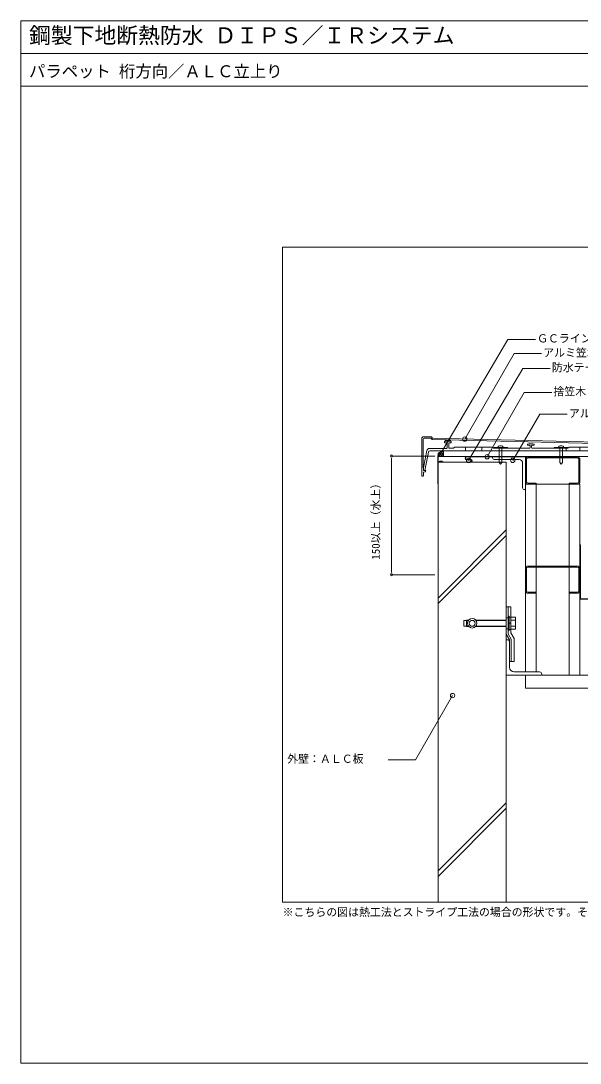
# Model space of a CAD drawing. Units: millimetres, scale not verified. Extents: x -1380 to 1380, y -955 to 955.
# Drawn here: x -1380 to -354, y -955 to 955 of the extents above; entities that cross this region are included whole.
import ezdxf
from ezdxf.enums import TextEntityAlignment as Align

# ---------------------------------------------------------------- set-up
doc = ezdxf.new("R2010")
doc.units = ezdxf.units.MM
doc.header["$LTSCALE"] = 3
doc.linetypes.add('USER1', pattern=[3, 2.1, -0.9])
for name, color, linetype, lineweight in [('0-0_0', 7, 'Continuous', 9), ('0-1_HATCH', 9, 'Continuous', 18), ('0-3_BOUSUI', 1, 'Continuous', 18), ('0-4_MOJI', 7, 'Continuous', 18), ('0-5_KASAGI', 150, 'Continuous', 18), ('0-6_sunpo', 7, 'Continuous', 18), ('0-7_KANAMONO_SCREW', 4, 'Continuous', 18), ('0-9_KANAMONO', 5, 'Continuous', 18), ('0-A_TEKKOTU', 7, 'Continuous', 18), ('0-B_doubuti', 5, 'Continuous', 18), ('0-D_bo-do', 3, 'Continuous', 18), ('0-F_WAKU', 7, 'Continuous', 18)]:
    doc.layers.add(name, color=color, linetype=linetype, lineweight=lineweight)
doc.styles.add('ＭＳ ゴシック', font='')
doc.styles.get('ＭＳ ゴシック').set_extended_font_data('MS Gothic')

msp = doc.modelspace()

# ---------------------------------------------------------------- linework, layer by layer
at = {"layer": '0-0_0', "lineweight": 18}
msp.add_line((-1379.918, 895.002), (1380.082, 895.002), dxfattribs=at)
at = {"layer": '0-0_0'}
for p, q in [((-700.378, 153.502), (-700.378, 149.502)), ((-700.378, -55.998), (-700.378, -51.998))]:
    msp.add_line(p, q, dxfattribs=at)
at = {"layer": '0-0_0', "lineweight": 18}
msp.add_lwpolyline([(-899.918, -659.998), (900.082, -659.998), (900.082, 540.002), (-899.918, 540.002)], close=True, dxfattribs=at)
at = {"layer": '0-0_0'}
for centre, start, end in [((-700.378, 157.502), 90, 270), ((-700.378, 157.502), 270, 90), ((-700.378, -59.998), 90, 270), ((-700.378, -59.998), 270, 90)]:
    msp.add_arc(centre, 2, start, end, dxfattribs=at)
at = {"layer": '0-1_HATCH'}
for p, q in [((-615.318, 156.938), (-605.354, 166.902)), ((-610.982, 156.902), (-614.629, 160.549)), ((-606.492, 156.902), (-612.952, 163.362)), ((-610.863, 156.902), (-605.318, 162.448)), ((-605.318, 160.218), (-610.534, 165.434)), ((-605.318, 164.708), (-607.311, 166.702)), ((-606.373, 156.902), (-605.318, 157.958)), ((-614.918, -102.843), (-489.918, 22.157)), ((-614.918, -112.843), (-489.918, 12.157)), ((-614.918, -602.843), (-489.918, -477.843)), ((-614.918, -612.843), (-489.918, -487.843))]:
    msp.add_line(p, q, dxfattribs=at)
at = {"layer": '0-3_BOUSUI'}
for p, q in [((-605.318, 156.902), (-605.318, 166.902)), ((-359.918, 156.502), (-562.418, 156.502)), ((-554.918, 151.002), (-562.418, 151.002)), ((-562.418, 150.502), (-554.918, 150.502))]:
    msp.add_line(p, q, dxfattribs=at)
for points in [[(900.082, -59.998), (-245.776, -59.998), (-289.918, -15.855), (-289.354, 151.045), (-305.211, 166.902), (-605.354, 166.902)], [(-562.418, 156.002), (-359.918, 156.002), (-359.918, 156.502)], [(-554.918, 146.502), (-609.918, 146.502), (-609.918, 146.002), (-554.918, 146.002)]]:
    msp.add_lwpolyline(points, dxfattribs=at)
for centre, radius, start, end in [((-605.318, 156.902), 10, 90, 180), ((-562.418, 153.502), 3, 90, 270), ((-562.418, 153.502), 2.5, 90, 270), ((-610.185, 142.622), 5.816, 41.85309, 144.4612), ((-554.918, 148.502), 2.5, 270, 90), ((-554.918, 148.502), 2, 270, 90)]:
    msp.add_arc(centre, radius, start, end, dxfattribs=at)
at = {"layer": '0-4_MOJI'}
for points in [[(-436.524, 371.286), (-486.962, 371.286), (-610.91, 160.412)], [(-425.197, 345.206), (-475.635, 345.206), (-566.121, 188.48)], [(-409.294, 318.199), (-459.732, 318.199), (-558.891, 149.5)], [(-406.538, 274.046), (-456.976, 274.046), (-524.963, 156.29)], [(-378.057, 233.999), (-428.495, 233.999), (-478.074, 149.649)], [(-706.669, -399.084), (-656.231, -399.084), (-588.244, -281.327)]]:
    msp.add_lwpolyline(points, dxfattribs=at)
for centre in [(-566.121, 188.48), (-610.91, 160.412), (-558.891, 149.5), (-524.963, 156.29), (-478.074, 149.649), (-588.244, -281.327)]:
    msp.add_circle(centre, 4, dxfattribs=at)
at = {"layer": '0-5_KASAGI'}
for p, q in [((-601.918, 187.327), (-601.918, 184.197)), ((-601.918, 186.352), (-600.967, 187.303)), ((-601.918, 185.005), (-599.653, 187.27)), ((-601.252, 184.324), (-598.339, 187.237)), ((-599.679, 184.549), (-597.024, 187.204)), ((-598.418, 172.402), (-598.418, 180.702)), ((-598.213, 184.669), (-595.71, 187.171)), ((-596.832, 184.702), (-594.396, 187.139)), ((-595.524, 184.664), (-593.082, 187.106)), ((-595.418, 180.702), (-595.418, 172.902)), ((-594.278, 184.563), (-591.918, 186.923)), ((-593.087, 184.407), (-591.918, 185.576)), ((-591.944, 184.203), (-591.918, 184.229)), ((-591.918, 187.077), (-591.918, 184.197)), ((-564.918, 166.902), (-564.918, 173.902)), ((-534.918, 166.902), (-534.918, 173.902)), ((-446.418, 172.902), (-446.418, 176.402)), ((-443.418, 176.402), (-443.418, 172.902)), ((-354.918, 166.902), (-354.918, 173.902)), ((-630.807, 171.402), (-599.418, 171.402)), ((-259.653, 166.902), (-630.182, 166.902)), ((-644.418, 120.902), (-642.418, 120.902)), ((-638.153, 131.166), (-641.383, 130.94)), ((-637.618, 130.316), (-637.618, 130.667))]:
    msp.add_line(p, q, dxfattribs=at)
at = {"layer": '0-5_KASAGI', "linetype": 'USER1'}
msp.add_line((-379.918, 171.902), (-379.918, 166.902), dxfattribs=at)
at = {"layer": '0-5_KASAGI'}
for points in [[(-244.918, 121.402), (-244.918, 178.902), (-246.969, 180.954), (-624.918, 190.402), (-627.02, 192.505), (-642.918, 192.902), (-644.918, 190.902), (-644.918, 121.402)], [(-641.918, 131.439), (-641.918, 135.902), (-642.418, 136.768), (-642.418, 187.313)], [(-639.343, 190.312), (-628.082, 190.031), (-625.979, 187.928), (-250.343, 178.537)], [(-599.418, 181.702), (-602.918, 181.702), (-602.918, 183.972)], [(-590.918, 183.972), (-590.918, 181.702), (-594.418, 181.702)], [(-594.418, 171.902), (-586.918, 171.902), (-584.918, 173.902), (-514.918, 173.902), (-512.918, 171.902), (-447.418, 171.902)], [(-447.418, 177.402), (-450.918, 177.402), (-450.918, 179.172)], [(-438.918, 179.172), (-438.918, 177.402), (-442.418, 177.402)], [(-442.418, 171.902), (-376.918, 171.902), (-374.918, 173.902), (-304.918, 173.902), (-302.918, 171.902), (-295.418, 171.902)], [(-641.918, 131.439), (-641.918, 135.902), (-635.713, 167.37)], [(-632.635, 164.886), (-639.3, 131.085), (-641.383, 130.94)], [(-641.918, 121.402), (-641.918, 127.902), (-638.683, 128.881)]]:
    msp.add_lwpolyline(points, dxfattribs=at)
for centre, radius, start, end in [((-639.418, 187.313), 3, 88.5679, 180), ((-596.918, 159.702), 25, 76.11346, 103.88654), ((-599.418, 180.702), 1, 0, 90), ((-599.418, 172.402), 1, 270, 360), ((-594.418, 180.702), 1, 90, 180), ((-594.418, 172.902), 1, 180, 270), ((-444.918, 154.902), 25, 76.11346, 103.88654), ((-447.418, 176.402), 1, 360, 90), ((-447.418, 172.902), 1, 270, 360), ((-442.418, 176.402), 1, 90, 180), ((-442.418, 172.902), 1, 180, 270), ((-630.807, 166.402), 5, 90, 168.84534), ((-630.182, 164.402), 2.5, 90, 168.84534), ((-644.418, 121.402), 0.5, 180, 270), ((-642.418, 121.402), 0.5, 270, 0), ((-641.418, 131.439), 0.5, 180, 274), ((-641.418, 131.439), 0.5, 180, 274), ((-639.118, 130.316), 1.5, 286.82978, 0), ((-638.118, 130.667), 0.5, 0, 94)]:
    msp.add_arc(centre, radius, start, end, dxfattribs=at)
at = {"layer": '0-6_sunpo'}
for p, q in [((-620.918, 157.502), (-700.378, 157.502)), ((-700.378, -51.998), (-700.378, 149.502)), ((-620.918, -59.998), (-700.378, -59.998))]:
    msp.add_line(p, q, dxfattribs=at)
at = {"layer": '0-7_KANAMONO_SCREW'}
for points in [[(-512.918, 172.902), (-487.918, 172.902), (-487.918, 171.902), (-512.918, 171.902)], [(-401.918, 172.902), (-376.918, 172.902), (-376.918, 171.902), (-401.918, 171.902)]]:
    msp.add_lwpolyline(points, close=True, dxfattribs=at)
for points in [[(-495.918, 174.202), (-495.918, 172.902), (-504.918, 172.902), (-504.918, 174.202)], [(-502.918, 172.902), (-502.918, 145.402), (-500.418, 142.902), (-497.918, 145.402), (-497.918, 172.902)], [(-384.918, 174.202), (-384.918, 172.902), (-393.918, 172.902), (-393.918, 174.202)], [(-391.918, 172.902), (-391.918, 145.402), (-389.418, 142.902), (-386.918, 145.402), (-386.918, 172.902)]]:
    msp.add_lwpolyline(points, dxfattribs=at)
for centre, radius, start, end in [((-503.84, 174.171), 1.078, 138.40301, 178.32124), ((-502.229, 172.554), 3.358, 108.77591, 136.02802), ((-500.418, 166.948), 9.25, 71.77739, 108.22261), ((-498.606, 172.554), 3.358, 43.97198, 71.22409), ((-496.995, 174.171), 1.078, 1.67876, 41.59699), ((-392.84, 174.171), 1.078, 138.40301, 178.32124), ((-391.229, 172.554), 3.358, 108.77591, 136.02802), ((-389.418, 166.948), 9.25, 71.77739, 108.22261), ((-387.606, 172.554), 3.358, 43.97198, 71.22409), ((-385.995, 174.171), 1.078, 1.67876, 41.59699)]:
    msp.add_arc(centre, radius, start, end, dxfattribs=at)
at = {"layer": '0-9_KANAMONO'}
for p, q in [((-466.418, 151.002), (-511.918, 151.002)), ((-459.918, 99.002), (-459.918, 144.502)), ((-489.918, -118.998), (-486.718, -118.998)), ((-486.718, -118.998), (-481.718, -118.998)), ((-486.718, -118.998), (-486.718, -168.111)), ((-481.718, -118.998), (-481.718, -166.726)), ((-567.718, -153.998), (-567.718, -143.998)), ((-559.476, -143.998), (-567.718, -143.998)), ((-562.718, -154.998), (-562.718, -142.998)), ((-558.648, -142.998), (-562.718, -142.998)), ((-489.918, -142.998), (-546.187, -142.998)), ((-489.918, -143.998), (-545.359, -143.998)), ((-489.918, -138.997), (-486.718, -138.997)), ((-481.718, -148.998), (-484.718, -148.998)), ((-481.718, -159.998), (-481.718, -137.998)), ((-481.718, -137.998), (-473.218, -137.998)), ((-481.718, -143.498), (-473.218, -143.498)), ((-472.718, -140.748), (-472.718, -157.248)), ((-559.476, -153.998), (-567.718, -153.998)), ((-558.648, -154.998), (-562.718, -154.998)), ((-489.918, -154.998), (-546.187, -154.998)), ((-489.918, -153.998), (-545.359, -153.998)), ((-489.918, -158.998), (-486.718, -158.998)), ((-486.718, -168.111), (-480.718, -178.112)), ((-481.718, -154.498), (-473.218, -154.498)), ((-481.718, -159.998), (-473.218, -159.998)), ((-481.718, -166.726), (-475.718, -176.726)), ((-483.918, -178.998), (-483.918, -218.998)), ((-480.718, -178.112), (-480.718, -218.998)), ((-475.718, -176.726), (-475.718, -218.998))]:
    msp.add_line(p, q, dxfattribs=at)
for points in [[(-335.518, 106.502), (-335.518, 156.502), (-614.918, 156.502), (-614.918, 106.502), (-615.318, 106.502), (-615.318, 156.902), (-335.118, 156.902), (-335.118, 106.502)], [(-354.918, -4.998), (-354.918, -104.998), (-154.918, -104.998), (-154.918, -103.998), (-353.918, -103.998), (-353.918, -4.998)], [(-484.718, -161.998), (-486.718, -161.998), (-486.718, -135.998), (-484.718, -135.998)], [(-481.718, -160.248), (-484.718, -160.248), (-484.718, -137.748), (-481.718, -137.748)]]:
    msp.add_lwpolyline(points, close=True, dxfattribs=at)
for points in [[(-514.918, 154.002), (-514.918, 156.002), (-454.918, 156.002), (-454.918, 96.002), (-456.918, 96.002)], [(-489.918, -118.998), (-489.918, -168.998), (-483.918, -178.998)]]:
    msp.add_lwpolyline(points, dxfattribs=at)
for radius in [8.65, 5.45]:
    msp.add_circle((-552.418, -148.998), radius, dxfattribs=at)
for centre, radius, start, end in [((-511.918, 154.002), 3, 180, 270), ((-466.418, 144.502), 6.5, 0, 90), ((-456.918, 99.002), 3, 180, 270), ((-503.218, -148.998), 30.5, 349.61114, 10.38886), ((-480.53, -140.748), 7.812, 339.39031, 20.60969), ((-480.53, -157.248), 7.812, 339.39031, 20.60969)]:
    msp.add_arc(centre, radius, start, end, dxfattribs=at)
at = {"layer": '0-A_TEKKOTU'}
msp.add_lwpolyline([(-329.418, -267.998), (-454.918, -267.998), (-454.918, -243.998), (-154.918, -243.998), (-154.918, -267.998), (-280.418, -267.998)], dxfattribs=at)
at = {"layer": '0-B_doubuti'}
for p, q in [((-449.918, 156.002), (-359.918, 156.002)), ((-359.918, 154.002), (-449.918, 154.002)), ((-454.918, 111.002), (-454.918, 151.002)), ((-452.918, 151.002), (-452.918, 111.002)), ((-356.918, 111.002), (-356.918, 151.002)), ((-354.918, 151.002), (-354.918, 111.002)), ((-454.918, 106.002), (-454.918, -237.998)), ((-354.918, 106.002), (-454.918, 106.002)), ((-434.918, 106.002), (-449.918, 106.002)), ((-434.918, 106.002), (-434.918, -237.998)), ((-374.918, 106.002), (-374.918, -243.998)), ((-354.918, 106.002), (-354.918, -243.998)), ((-454.918, -88.998), (-454.918, -48.998)), ((-452.918, -48.998), (-452.918, -88.998)), ((-449.918, -43.998), (-359.918, -43.998)), ((-359.918, -45.998), (-449.918, -45.998)), ((-356.918, -88.998), (-356.918, -48.998)), ((-354.918, -48.998), (-354.918, -88.998)), ((-434.918, -93.998), (-449.918, -93.998)), ((-487.918, -178.998), (-489.918, -178.998)), ((-483.918, -229.498), (-483.918, -182.998)), ((-483.918, -218.998), (-475.718, -218.998)), ((-428.918, -237.998), (-475.418, -237.998))]:
    msp.add_line(p, q, dxfattribs=at)
for points in [[(-449.918, 108.002), (-434.918, 108.002), (-434.918, 106.002)], [(-359.918, 106.002), (-374.918, 106.002), (-374.918, 108.002), (-359.918, 108.002)], [(-449.918, -91.998), (-434.918, -91.998), (-434.918, -93.998)], [(-359.918, -93.998), (-374.918, -93.998), (-374.918, -91.998), (-359.918, -91.998)], [(-489.918, -178.998), (-489.918, -243.998), (-424.918, -243.998), (-424.918, -241.998)]]:
    msp.add_lwpolyline(points, dxfattribs=at)
for centre, radius, start, end in [((-449.918, 151.002), 5, 90, 180), ((-449.918, 151.002), 3, 90, 180), ((-359.918, 151.002), 5, 0, 90), ((-359.918, 151.002), 3, 0, 90), ((-449.918, 111.002), 5, 180, 270), ((-449.918, 111.002), 3, 180, 270), ((-359.918, 111.002), 5, 270, 0), ((-359.918, 111.002), 3, 270, 0), ((-449.918, -48.998), 5, 90, 180), ((-449.918, -48.998), 3, 90, 180), ((-359.918, -48.998), 5, 0, 90), ((-359.918, -48.998), 3, 0, 90), ((-449.918, -88.998), 5, 180, 270), ((-449.918, -88.998), 3, 180, 270), ((-359.918, -88.998), 5, 270, 0), ((-359.918, -88.998), 3, 270, 0), ((-487.918, -182.998), 4, 0, 90), ((-475.418, -229.498), 8.5, 180, 270), ((-428.918, -241.998), 4, 0, 90)]:
    msp.add_arc(centre, radius, start, end, dxfattribs=at)
at = {"layer": '0-D_bo-do'}
for p, q in [((-614.918, -659.998), (-614.918, 146.002)), ((-489.918, 146.002), (-614.918, 146.002)), ((-489.918, -659.998), (-489.918, 146.002))]:
    msp.add_line(p, q, dxfattribs=at)
at = {"layer": '0-F_WAKU'}
for points in [[(1380.082, 835.002), (-1379.918, 835.002), (-1379.918, 955.002), (1380.082, 955.002)], [(-1379.918, -954.998), (1380.082, -954.998), (1380.082, 955.002), (-1379.918, 955.002)]]:
    msp.add_lwpolyline(points, close=True, dxfattribs=at)

# ---------------------------------------------------------------- texts
at = {"layer": '0-4_MOJI', "style": 'ＭＳ ゴシック'}
for s, p in [('ＧＣラインまたは強力ガムシール', (-433.524, 361.286)), ('アルミ笠木（別途）：ライナーコーピングＳ等', (-422.197, 335.206)), ('防水テープ', (-406.294, 308.199)), ('捨笠木：溶融亜鉛メッキ鋼板(t=0.4)', (-403.538, 264.046)), ('アルミ笠木受けアングル', (-375.057, 223.999)), ('外壁：ＡＬＣ板', (-891.598, -409.084)), ('※こちらの図は熱工法とストライプ工法の場合の形状です。その他の工法については出入隅の形状等一部が異なります。', (-899.918, -689.998))]:
    msp.add_text(s, height=14.66, dxfattribs=at).set_placement(p, align=Align.BOTTOM_LEFT)
at = {"layer": '0-6_sunpo', "style": 'ＭＳ ゴシック'}
msp.add_text('150以上（水上）', height=14.66, rotation=90, dxfattribs=at).set_placement((-717.43, -32.345), align=Align.BOTTOM_LEFT)
at = {"layer": '0-F_WAKU', "style": 'ＭＳ ゴシック'}
for s, height, p in [('鋼製下地断熱防水 ＤＩＰＳ／ＩＲシステム', 29.33, (-1364.918, 905.002)), ('パラペット 桁方向／ＡＬＣ立上り', 21.99, (-1364.918, 845.002))]:
    msp.add_text(s, height=height, dxfattribs=at).set_placement(p, align=Align.BOTTOM_LEFT)

doc.saveas('drawing.dxf')
